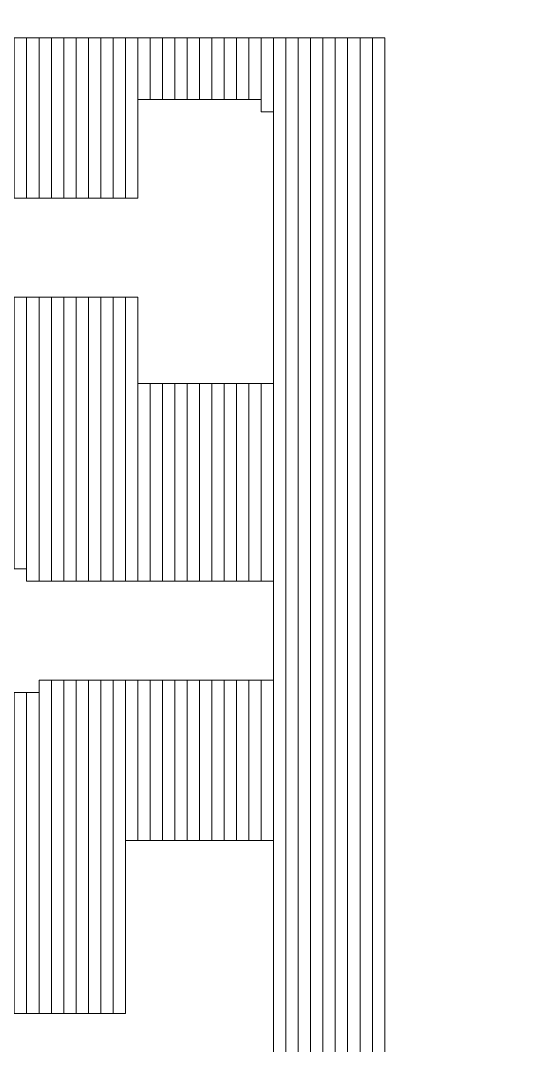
# Model space of a CAD drawing. Header units: millimetres. Extents: x -86 to 67, y -55 to 52.
# Drawn here: x 1.85 to 2.897, y -48.863 to -46.756 of the extents above; entities that cross this region are included whole.
import ezdxf

# ---------------------------------------------------------------- set-up
doc = ezdxf.new("R2010")
doc.units = ezdxf.units.MM
doc.header["$MEASUREMENT"] = 0
doc.layers.add('BG_OUTLINE', color=7, linetype='Continuous')
doc.layers.add('MA_PEN3', color=7, linetype='Continuous')

msp = doc.modelspace()

# ---------------------------------------------------------------- linework, layer by layer
at = {"layer": 'BG_OUTLINE', "color": 3, "lineweight": 9}
msp.add_open_spline([(-60.0926, 34.7331), (-60.0926, 34.7331), (63.7724, 34.7331), (63.7724, 34.7331), (63.7724, 34.7331), (64.585, 34.7336), (65.3646, 34.4113), (65.9396, 33.837), (65.9396, 33.837), (66.5146, 33.2627), (66.8379, 32.4797), (66.8384, 31.667), (66.8384, 31.667), (66.8384, 31.667), (66.8412, -52.28), (66.8412, -52.28), (66.8412, -52.28), (66.8412, -52.28), (66.8384, -52.1933), (66.8384, -52.1933), (66.8384, -52.1933), (66.8389, -53.006), (66.5166, -53.7856), (65.9424, -54.3606), (65.9424, -54.3606), (65.3681, -54.9356), (64.585, -55.2589), (63.7724, -55.2594), (63.7724, -55.2594), (63.7724, -55.2594), (-60.1869, -55.2594), (-60.1869, -55.2594), (-60.1869, -55.2594), (-60.1869, -55.2594), (-60.0853, -55.2518), (-60.0853, -55.2518), (-60.0853, -55.2518), (-60.8979, -55.2523), (-61.6775, -54.9299), (-62.2525, -54.3557), (-62.2525, -54.3557), (-62.8275, -53.7814), (-63.1508, -52.9984), (-63.1513, -52.1857), (-63.1513, -52.1857), (-63.1513, -52.1857), (-63.1587, 31.667), (-63.1587, 31.667), (-63.1587, 31.667), (-63.1592, 32.4797), (-62.8369, 33.2593), (-62.2626, 33.8343), (-62.2626, 33.8343), (-61.6883, 34.4093), (-60.9053, 34.7326), (-60.0926, 34.7331)], degree=3, knots=[0, 0, 0, 0, 0.071429, 0.071429, 0.071429, 0.071429, 0.142857, 0.142857, 0.142857, 0.142857, 0.214286, 0.214286, 0.214286, 0.214286, 0.285714, 0.285714, 0.285714, 0.285714, 0.357143, 0.357143, 0.357143, 0.357143, 0.428571, 0.428571, 0.428571, 0.428571, 0.5, 0.5, 0.5, 0.5, 0.571429, 0.571429, 0.571429, 0.571429, 0.642857, 0.642857, 0.642857, 0.642857, 0.714286, 0.714286, 0.714286, 0.714286, 0.785714, 0.785714, 0.785714, 0.785714, 0.857143, 0.857143, 0.857143, 0.857143, 0.928571, 0.928571, 0.928571, 0.928571, 1, 1, 1, 1], dxfattribs=at)
at = {"layer": 'MA_PEN3', "color": 5, "lineweight": 9}
for points in [[(1.8628, -47.1212), (1.8628, -47.1212), (1.8374, -47.1212), (1.8374, -47.1212), (1.8374, -47.1212), (1.8374, -47.1212), (1.8374, -46.791), (1.8374, -46.791), (1.8374, -46.791), (1.8374, -46.791), (1.8628, -46.791), (1.8628, -46.791), (1.8628, -46.791), (1.8628, -46.791), (1.8628, -47.1212), (1.8628, -47.1212)], [(1.8882, -47.1212), (1.8882, -47.1212), (1.8628, -47.1212), (1.8628, -47.1212), (1.8628, -47.1212), (1.8628, -47.1212), (1.8628, -46.791), (1.8628, -46.791), (1.8628, -46.791), (1.8628, -46.791), (1.8882, -46.791), (1.8882, -46.791), (1.8882, -46.791), (1.8882, -46.791), (1.8882, -47.1212), (1.8882, -47.1212)], [(1.9136, -47.1212), (1.9136, -47.1212), (1.8882, -47.1212), (1.8882, -47.1212), (1.8882, -47.1212), (1.8882, -47.1212), (1.8882, -46.791), (1.8882, -46.791), (1.8882, -46.791), (1.8882, -46.791), (1.9136, -46.791), (1.9136, -46.791), (1.9136, -46.791), (1.9136, -46.791), (1.9136, -47.1212), (1.9136, -47.1212)], [(1.939, -47.1212), (1.939, -47.1212), (1.9136, -47.1212), (1.9136, -47.1212), (1.9136, -47.1212), (1.9136, -47.1212), (1.9136, -46.791), (1.9136, -46.791), (1.9136, -46.791), (1.9136, -46.791), (1.939, -46.791), (1.939, -46.791), (1.939, -46.791), (1.939, -46.791), (1.939, -47.1212), (1.939, -47.1212)], [(1.9644, -47.1212), (1.9644, -47.1212), (1.939, -47.1212), (1.939, -47.1212), (1.939, -47.1212), (1.939, -47.1212), (1.939, -46.791), (1.939, -46.791), (1.939, -46.791), (1.939, -46.791), (1.9644, -46.791), (1.9644, -46.791), (1.9644, -46.791), (1.9644, -46.791), (1.9644, -47.1212), (1.9644, -47.1212)], [(1.9898, -47.1212), (1.9898, -47.1212), (1.9644, -47.1212), (1.9644, -47.1212), (1.9644, -47.1212), (1.9644, -47.1212), (1.9644, -46.791), (1.9644, -46.791), (1.9644, -46.791), (1.9644, -46.791), (1.9898, -46.791), (1.9898, -46.791), (1.9898, -46.791), (1.9898, -46.791), (1.9898, -47.1212), (1.9898, -47.1212)], [(2.0152, -47.1212), (2.0152, -47.1212), (1.9898, -47.1212), (1.9898, -47.1212), (1.9898, -47.1212), (1.9898, -47.1212), (1.9898, -46.791), (1.9898, -46.791), (1.9898, -46.791), (1.9898, -46.791), (2.0152, -46.791), (2.0152, -46.791), (2.0152, -46.791), (2.0152, -46.791), (2.0152, -47.1212), (2.0152, -47.1212)], [(2.0406, -47.1212), (2.0406, -47.1212), (2.0152, -47.1212), (2.0152, -47.1212), (2.0152, -47.1212), (2.0152, -47.1212), (2.0152, -46.791), (2.0152, -46.791), (2.0152, -46.791), (2.0152, -46.791), (2.0406, -46.791), (2.0406, -46.791), (2.0406, -46.791), (2.0406, -46.791), (2.0406, -47.1212), (2.0406, -47.1212)], [(2.066, -47.1212), (2.066, -47.1212), (2.0406, -47.1212), (2.0406, -47.1212), (2.0406, -47.1212), (2.0406, -47.1212), (2.0406, -46.791), (2.0406, -46.791), (2.0406, -46.791), (2.0406, -46.791), (2.066, -46.791), (2.066, -46.791), (2.066, -46.791), (2.066, -46.791), (2.066, -47.1212), (2.066, -47.1212)], [(2.0914, -47.1212), (2.0914, -47.1212), (2.066, -47.1212), (2.066, -47.1212), (2.066, -47.1212), (2.066, -47.1212), (2.066, -46.791), (2.066, -46.791), (2.066, -46.791), (2.066, -46.791), (2.0914, -46.791), (2.0914, -46.791), (2.0914, -46.791), (2.0914, -46.791), (2.0914, -47.1212), (2.0914, -47.1212)], [(2.1168, -46.918), (2.1168, -46.918), (2.0914, -46.918), (2.0914, -46.918), (2.0914, -46.918), (2.0914, -46.918), (2.0914, -46.791), (2.0914, -46.791), (2.0914, -46.791), (2.0914, -46.791), (2.1168, -46.791), (2.1168, -46.791), (2.1168, -46.791), (2.1168, -46.791), (2.1168, -46.918), (2.1168, -46.918)], [(2.1422, -46.918), (2.1422, -46.918), (2.1168, -46.918), (2.1168, -46.918), (2.1168, -46.918), (2.1168, -46.918), (2.1168, -46.791), (2.1168, -46.791), (2.1168, -46.791), (2.1168, -46.791), (2.1422, -46.791), (2.1422, -46.791), (2.1422, -46.791), (2.1422, -46.791), (2.1422, -46.918), (2.1422, -46.918)], [(2.1676, -46.918), (2.1676, -46.918), (2.1422, -46.918), (2.1422, -46.918), (2.1422, -46.918), (2.1422, -46.918), (2.1422, -46.791), (2.1422, -46.791), (2.1422, -46.791), (2.1422, -46.791), (2.1676, -46.791), (2.1676, -46.791), (2.1676, -46.791), (2.1676, -46.791), (2.1676, -46.918), (2.1676, -46.918)], [(2.193, -46.918), (2.193, -46.918), (2.1676, -46.918), (2.1676, -46.918), (2.1676, -46.918), (2.1676, -46.918), (2.1676, -46.791), (2.1676, -46.791), (2.1676, -46.791), (2.1676, -46.791), (2.193, -46.791), (2.193, -46.791), (2.193, -46.791), (2.193, -46.791), (2.193, -46.918), (2.193, -46.918)], [(2.2184, -46.918), (2.2184, -46.918), (2.193, -46.918), (2.193, -46.918), (2.193, -46.918), (2.193, -46.918), (2.193, -46.791), (2.193, -46.791), (2.193, -46.791), (2.193, -46.791), (2.2184, -46.791), (2.2184, -46.791), (2.2184, -46.791), (2.2184, -46.791), (2.2184, -46.918), (2.2184, -46.918)], [(2.2438, -46.918), (2.2438, -46.918), (2.2184, -46.918), (2.2184, -46.918), (2.2184, -46.918), (2.2184, -46.918), (2.2184, -46.791), (2.2184, -46.791), (2.2184, -46.791), (2.2184, -46.791), (2.2438, -46.791), (2.2438, -46.791), (2.2438, -46.791), (2.2438, -46.791), (2.2438, -46.918), (2.2438, -46.918)], [(2.2692, -46.918), (2.2692, -46.918), (2.2438, -46.918), (2.2438, -46.918), (2.2438, -46.918), (2.2438, -46.918), (2.2438, -46.791), (2.2438, -46.791), (2.2438, -46.791), (2.2438, -46.791), (2.2692, -46.791), (2.2692, -46.791), (2.2692, -46.791), (2.2692, -46.791), (2.2692, -46.918), (2.2692, -46.918)], [(2.2946, -46.918), (2.2946, -46.918), (2.2692, -46.918), (2.2692, -46.918), (2.2692, -46.918), (2.2692, -46.918), (2.2692, -46.791), (2.2692, -46.791), (2.2692, -46.791), (2.2692, -46.791), (2.2946, -46.791), (2.2946, -46.791), (2.2946, -46.791), (2.2946, -46.791), (2.2946, -46.918), (2.2946, -46.918)], [(2.32, -46.918), (2.32, -46.918), (2.2946, -46.918), (2.2946, -46.918), (2.2946, -46.918), (2.2946, -46.918), (2.2946, -46.791), (2.2946, -46.791), (2.2946, -46.791), (2.2946, -46.791), (2.32, -46.791), (2.32, -46.791), (2.32, -46.791), (2.32, -46.791), (2.32, -46.918), (2.32, -46.918)], [(2.3454, -46.918), (2.3454, -46.918), (2.32, -46.918), (2.32, -46.918), (2.32, -46.918), (2.32, -46.918), (2.32, -46.791), (2.32, -46.791), (2.32, -46.791), (2.32, -46.791), (2.3454, -46.791), (2.3454, -46.791), (2.3454, -46.791), (2.3454, -46.791), (2.3454, -46.918), (2.3454, -46.918)], [(2.3708, -46.9434), (2.3708, -46.9434), (2.3454, -46.9434), (2.3454, -46.9434), (2.3454, -46.9434), (2.3454, -46.9434), (2.3454, -46.791), (2.3454, -46.791), (2.3454, -46.791), (2.3454, -46.791), (2.3708, -46.791), (2.3708, -46.791), (2.3708, -46.791), (2.3708, -46.791), (2.3708, -46.9434), (2.3708, -46.9434)], [(2.3962, -51.8456), (2.3962, -51.8456), (2.3708, -51.8456), (2.3708, -51.8456), (2.3708, -51.8456), (2.3708, -51.8456), (2.3708, -46.791), (2.3708, -46.791), (2.3708, -46.791), (2.3708, -46.791), (2.3962, -46.791), (2.3962, -46.791), (2.3962, -46.791), (2.3962, -46.791), (2.3962, -51.8456), (2.3962, -51.8456)], [(2.4216, -51.8456), (2.4216, -51.8456), (2.3962, -51.8456), (2.3962, -51.8456), (2.3962, -51.8456), (2.3962, -51.8456), (2.3962, -46.791), (2.3962, -46.791), (2.3962, -46.791), (2.3962, -46.791), (2.4216, -46.791), (2.4216, -46.791), (2.4216, -46.791), (2.4216, -46.791), (2.4216, -51.8456), (2.4216, -51.8456)], [(2.447, -51.8456), (2.447, -51.8456), (2.4216, -51.8456), (2.4216, -51.8456), (2.4216, -51.8456), (2.4216, -51.8456), (2.4216, -46.791), (2.4216, -46.791), (2.4216, -46.791), (2.4216, -46.791), (2.447, -46.791), (2.447, -46.791), (2.447, -46.791), (2.447, -46.791), (2.447, -51.8456), (2.447, -51.8456)], [(2.4724, -51.8456), (2.4724, -51.8456), (2.447, -51.8456), (2.447, -51.8456), (2.447, -51.8456), (2.447, -51.8456), (2.447, -46.791), (2.447, -46.791), (2.447, -46.791), (2.447, -46.791), (2.4724, -46.791), (2.4724, -46.791), (2.4724, -46.791), (2.4724, -46.791), (2.4724, -51.8456), (2.4724, -51.8456)], [(2.4978, -51.8456), (2.4978, -51.8456), (2.4724, -51.8456), (2.4724, -51.8456), (2.4724, -51.8456), (2.4724, -51.8456), (2.4724, -46.791), (2.4724, -46.791), (2.4724, -46.791), (2.4724, -46.791), (2.4978, -46.791), (2.4978, -46.791), (2.4978, -46.791), (2.4978, -46.791), (2.4978, -51.8456), (2.4978, -51.8456)], [(2.5232, -51.8456), (2.5232, -51.8456), (2.4978, -51.8456), (2.4978, -51.8456), (2.4978, -51.8456), (2.4978, -51.8456), (2.4978, -46.791), (2.4978, -46.791), (2.4978, -46.791), (2.4978, -46.791), (2.5232, -46.791), (2.5232, -46.791), (2.5232, -46.791), (2.5232, -46.791), (2.5232, -51.8456), (2.5232, -51.8456)], [(2.5486, -51.8456), (2.5486, -51.8456), (2.5232, -51.8456), (2.5232, -51.8456), (2.5232, -51.8456), (2.5232, -51.8456), (2.5232, -46.791), (2.5232, -46.791), (2.5232, -46.791), (2.5232, -46.791), (2.5486, -46.791), (2.5486, -46.791), (2.5486, -46.791), (2.5486, -46.791), (2.5486, -51.8456), (2.5486, -51.8456)], [(2.574, -51.8456), (2.574, -51.8456), (2.5486, -51.8456), (2.5486, -51.8456), (2.5486, -51.8456), (2.5486, -51.8456), (2.5486, -46.791), (2.5486, -46.791), (2.5486, -46.791), (2.5486, -46.791), (2.574, -46.791), (2.574, -46.791), (2.574, -46.791), (2.574, -46.791), (2.574, -51.8456), (2.574, -51.8456)], [(2.5994, -51.8456), (2.5994, -51.8456), (2.574, -51.8456), (2.574, -51.8456), (2.574, -51.8456), (2.574, -51.8456), (2.574, -46.791), (2.574, -46.791), (2.574, -46.791), (2.574, -46.791), (2.5994, -46.791), (2.5994, -46.791), (2.5994, -46.791), (2.5994, -46.791), (2.5994, -51.8456), (2.5994, -51.8456)], [(1.8628, -47.8832), (1.8628, -47.8832), (1.8374, -47.8832), (1.8374, -47.8832), (1.8374, -47.8832), (1.8374, -47.8832), (1.8374, -47.3244), (1.8374, -47.3244), (1.8374, -47.3244), (1.8374, -47.3244), (1.8628, -47.3244), (1.8628, -47.3244), (1.8628, -47.3244), (1.8628, -47.3244), (1.8628, -47.8832), (1.8628, -47.8832)], [(1.8882, -47.9086), (1.8882, -47.9086), (1.8628, -47.9086), (1.8628, -47.9086), (1.8628, -47.9086), (1.8628, -47.9086), (1.8628, -47.3244), (1.8628, -47.3244), (1.8628, -47.3244), (1.8628, -47.3244), (1.8882, -47.3244), (1.8882, -47.3244), (1.8882, -47.3244), (1.8882, -47.3244), (1.8882, -47.9086), (1.8882, -47.9086)], [(1.9136, -47.9086), (1.9136, -47.9086), (1.8882, -47.9086), (1.8882, -47.9086), (1.8882, -47.9086), (1.8882, -47.9086), (1.8882, -47.3244), (1.8882, -47.3244), (1.8882, -47.3244), (1.8882, -47.3244), (1.9136, -47.3244), (1.9136, -47.3244), (1.9136, -47.3244), (1.9136, -47.3244), (1.9136, -47.9086), (1.9136, -47.9086)], [(1.939, -47.9086), (1.939, -47.9086), (1.9136, -47.9086), (1.9136, -47.9086), (1.9136, -47.9086), (1.9136, -47.9086), (1.9136, -47.3244), (1.9136, -47.3244), (1.9136, -47.3244), (1.9136, -47.3244), (1.939, -47.3244), (1.939, -47.3244), (1.939, -47.3244), (1.939, -47.3244), (1.939, -47.9086), (1.939, -47.9086)], [(1.9644, -47.9086), (1.9644, -47.9086), (1.939, -47.9086), (1.939, -47.9086), (1.939, -47.9086), (1.939, -47.9086), (1.939, -47.3244), (1.939, -47.3244), (1.939, -47.3244), (1.939, -47.3244), (1.9644, -47.3244), (1.9644, -47.3244), (1.9644, -47.3244), (1.9644, -47.3244), (1.9644, -47.9086), (1.9644, -47.9086)], [(1.9898, -47.9086), (1.9898, -47.9086), (1.9644, -47.9086), (1.9644, -47.9086), (1.9644, -47.9086), (1.9644, -47.9086), (1.9644, -47.3244), (1.9644, -47.3244), (1.9644, -47.3244), (1.9644, -47.3244), (1.9898, -47.3244), (1.9898, -47.3244), (1.9898, -47.3244), (1.9898, -47.3244), (1.9898, -47.9086), (1.9898, -47.9086)], [(2.0152, -47.9086), (2.0152, -47.9086), (1.9898, -47.9086), (1.9898, -47.9086), (1.9898, -47.9086), (1.9898, -47.9086), (1.9898, -47.3244), (1.9898, -47.3244), (1.9898, -47.3244), (1.9898, -47.3244), (2.0152, -47.3244), (2.0152, -47.3244), (2.0152, -47.3244), (2.0152, -47.3244), (2.0152, -47.9086), (2.0152, -47.9086)], [(2.0406, -47.9086), (2.0406, -47.9086), (2.0152, -47.9086), (2.0152, -47.9086), (2.0152, -47.9086), (2.0152, -47.9086), (2.0152, -47.3244), (2.0152, -47.3244), (2.0152, -47.3244), (2.0152, -47.3244), (2.0406, -47.3244), (2.0406, -47.3244), (2.0406, -47.3244), (2.0406, -47.3244), (2.0406, -47.9086), (2.0406, -47.9086)], [(2.066, -47.9086), (2.066, -47.9086), (2.0406, -47.9086), (2.0406, -47.9086), (2.0406, -47.9086), (2.0406, -47.9086), (2.0406, -47.3244), (2.0406, -47.3244), (2.0406, -47.3244), (2.0406, -47.3244), (2.066, -47.3244), (2.066, -47.3244), (2.066, -47.3244), (2.066, -47.3244), (2.066, -47.9086), (2.066, -47.9086)], [(2.0914, -47.9086), (2.0914, -47.9086), (2.066, -47.9086), (2.066, -47.9086), (2.066, -47.9086), (2.066, -47.9086), (2.066, -47.3244), (2.066, -47.3244), (2.066, -47.3244), (2.066, -47.3244), (2.0914, -47.3244), (2.0914, -47.3244), (2.0914, -47.3244), (2.0914, -47.3244), (2.0914, -47.9086), (2.0914, -47.9086)], [(2.1168, -47.9086), (2.1168, -47.9086), (2.0914, -47.9086), (2.0914, -47.9086), (2.0914, -47.9086), (2.0914, -47.9086), (2.0914, -47.5022), (2.0914, -47.5022), (2.0914, -47.5022), (2.0914, -47.5022), (2.1168, -47.5022), (2.1168, -47.5022), (2.1168, -47.5022), (2.1168, -47.5022), (2.1168, -47.9086), (2.1168, -47.9086)], [(2.1422, -47.9086), (2.1422, -47.9086), (2.1168, -47.9086), (2.1168, -47.9086), (2.1168, -47.9086), (2.1168, -47.9086), (2.1168, -47.5022), (2.1168, -47.5022), (2.1168, -47.5022), (2.1168, -47.5022), (2.1422, -47.5022), (2.1422, -47.5022), (2.1422, -47.5022), (2.1422, -47.5022), (2.1422, -47.9086), (2.1422, -47.9086)], [(2.1676, -47.9086), (2.1676, -47.9086), (2.1422, -47.9086), (2.1422, -47.9086), (2.1422, -47.9086), (2.1422, -47.9086), (2.1422, -47.5022), (2.1422, -47.5022), (2.1422, -47.5022), (2.1422, -47.5022), (2.1676, -47.5022), (2.1676, -47.5022), (2.1676, -47.5022), (2.1676, -47.5022), (2.1676, -47.9086), (2.1676, -47.9086)], [(2.193, -47.9086), (2.193, -47.9086), (2.1676, -47.9086), (2.1676, -47.9086), (2.1676, -47.9086), (2.1676, -47.9086), (2.1676, -47.5022), (2.1676, -47.5022), (2.1676, -47.5022), (2.1676, -47.5022), (2.193, -47.5022), (2.193, -47.5022), (2.193, -47.5022), (2.193, -47.5022), (2.193, -47.9086), (2.193, -47.9086)], [(2.2184, -47.9086), (2.2184, -47.9086), (2.193, -47.9086), (2.193, -47.9086), (2.193, -47.9086), (2.193, -47.9086), (2.193, -47.5022), (2.193, -47.5022), (2.193, -47.5022), (2.193, -47.5022), (2.2184, -47.5022), (2.2184, -47.5022), (2.2184, -47.5022), (2.2184, -47.5022), (2.2184, -47.9086), (2.2184, -47.9086)], [(2.2438, -47.9086), (2.2438, -47.9086), (2.2184, -47.9086), (2.2184, -47.9086), (2.2184, -47.9086), (2.2184, -47.9086), (2.2184, -47.5022), (2.2184, -47.5022), (2.2184, -47.5022), (2.2184, -47.5022), (2.2438, -47.5022), (2.2438, -47.5022), (2.2438, -47.5022), (2.2438, -47.5022), (2.2438, -47.9086), (2.2438, -47.9086)], [(2.2692, -47.9086), (2.2692, -47.9086), (2.2438, -47.9086), (2.2438, -47.9086), (2.2438, -47.9086), (2.2438, -47.9086), (2.2438, -47.5022), (2.2438, -47.5022), (2.2438, -47.5022), (2.2438, -47.5022), (2.2692, -47.5022), (2.2692, -47.5022), (2.2692, -47.5022), (2.2692, -47.5022), (2.2692, -47.9086), (2.2692, -47.9086)], [(2.2946, -47.9086), (2.2946, -47.9086), (2.2692, -47.9086), (2.2692, -47.9086), (2.2692, -47.9086), (2.2692, -47.9086), (2.2692, -47.5022), (2.2692, -47.5022), (2.2692, -47.5022), (2.2692, -47.5022), (2.2946, -47.5022), (2.2946, -47.5022), (2.2946, -47.5022), (2.2946, -47.5022), (2.2946, -47.9086), (2.2946, -47.9086)], [(2.32, -47.9086), (2.32, -47.9086), (2.2946, -47.9086), (2.2946, -47.9086), (2.2946, -47.9086), (2.2946, -47.9086), (2.2946, -47.5022), (2.2946, -47.5022), (2.2946, -47.5022), (2.2946, -47.5022), (2.32, -47.5022), (2.32, -47.5022), (2.32, -47.5022), (2.32, -47.5022), (2.32, -47.9086), (2.32, -47.9086)], [(2.3454, -47.9086), (2.3454, -47.9086), (2.32, -47.9086), (2.32, -47.9086), (2.32, -47.9086), (2.32, -47.9086), (2.32, -47.5022), (2.32, -47.5022), (2.32, -47.5022), (2.32, -47.5022), (2.3454, -47.5022), (2.3454, -47.5022), (2.3454, -47.5022), (2.3454, -47.5022), (2.3454, -47.9086), (2.3454, -47.9086)], [(2.3708, -47.9086), (2.3708, -47.9086), (2.3454, -47.9086), (2.3454, -47.9086), (2.3454, -47.9086), (2.3454, -47.9086), (2.3454, -47.5022), (2.3454, -47.5022), (2.3454, -47.5022), (2.3454, -47.5022), (2.3708, -47.5022), (2.3708, -47.5022), (2.3708, -47.5022), (2.3708, -47.5022), (2.3708, -47.9086), (2.3708, -47.9086)], [(1.9136, -48.7976), (1.9136, -48.7976), (1.8882, -48.7976), (1.8882, -48.7976), (1.8882, -48.7976), (1.8882, -48.7976), (1.8882, -48.1118), (1.8882, -48.1118), (1.8882, -48.1118), (1.8882, -48.1118), (1.9136, -48.1118), (1.9136, -48.1118), (1.9136, -48.1118), (1.9136, -48.1118), (1.9136, -48.7976), (1.9136, -48.7976)], [(1.939, -48.7976), (1.939, -48.7976), (1.9136, -48.7976), (1.9136, -48.7976), (1.9136, -48.7976), (1.9136, -48.7976), (1.9136, -48.1118), (1.9136, -48.1118), (1.9136, -48.1118), (1.9136, -48.1118), (1.939, -48.1118), (1.939, -48.1118), (1.939, -48.1118), (1.939, -48.1118), (1.939, -48.7976), (1.939, -48.7976)], [(1.9644, -48.7976), (1.9644, -48.7976), (1.939, -48.7976), (1.939, -48.7976), (1.939, -48.7976), (1.939, -48.7976), (1.939, -48.1118), (1.939, -48.1118), (1.939, -48.1118), (1.939, -48.1118), (1.9644, -48.1118), (1.9644, -48.1118), (1.9644, -48.1118), (1.9644, -48.1118), (1.9644, -48.7976), (1.9644, -48.7976)], [(1.9898, -48.7976), (1.9898, -48.7976), (1.9644, -48.7976), (1.9644, -48.7976), (1.9644, -48.7976), (1.9644, -48.7976), (1.9644, -48.1118), (1.9644, -48.1118), (1.9644, -48.1118), (1.9644, -48.1118), (1.9898, -48.1118), (1.9898, -48.1118), (1.9898, -48.1118), (1.9898, -48.1118), (1.9898, -48.7976), (1.9898, -48.7976)], [(2.0152, -48.7976), (2.0152, -48.7976), (1.9898, -48.7976), (1.9898, -48.7976), (1.9898, -48.7976), (1.9898, -48.7976), (1.9898, -48.1118), (1.9898, -48.1118), (1.9898, -48.1118), (1.9898, -48.1118), (2.0152, -48.1118), (2.0152, -48.1118), (2.0152, -48.1118), (2.0152, -48.1118), (2.0152, -48.7976), (2.0152, -48.7976)], [(2.0406, -48.7976), (2.0406, -48.7976), (2.0152, -48.7976), (2.0152, -48.7976), (2.0152, -48.7976), (2.0152, -48.7976), (2.0152, -48.1118), (2.0152, -48.1118), (2.0152, -48.1118), (2.0152, -48.1118), (2.0406, -48.1118), (2.0406, -48.1118), (2.0406, -48.1118), (2.0406, -48.1118), (2.0406, -48.7976), (2.0406, -48.7976)], [(2.066, -48.7976), (2.066, -48.7976), (2.0406, -48.7976), (2.0406, -48.7976), (2.0406, -48.7976), (2.0406, -48.7976), (2.0406, -48.1118), (2.0406, -48.1118), (2.0406, -48.1118), (2.0406, -48.1118), (2.066, -48.1118), (2.066, -48.1118), (2.066, -48.1118), (2.066, -48.1118), (2.066, -48.7976), (2.066, -48.7976)], [(2.0914, -48.442), (2.0914, -48.442), (2.066, -48.442), (2.066, -48.442), (2.066, -48.442), (2.066, -48.442), (2.066, -48.1118), (2.066, -48.1118), (2.066, -48.1118), (2.066, -48.1118), (2.0914, -48.1118), (2.0914, -48.1118), (2.0914, -48.1118), (2.0914, -48.1118), (2.0914, -48.442), (2.0914, -48.442)], [(2.1168, -48.442), (2.1168, -48.442), (2.0914, -48.442), (2.0914, -48.442), (2.0914, -48.442), (2.0914, -48.442), (2.0914, -48.1118), (2.0914, -48.1118), (2.0914, -48.1118), (2.0914, -48.1118), (2.1168, -48.1118), (2.1168, -48.1118), (2.1168, -48.1118), (2.1168, -48.1118), (2.1168, -48.442), (2.1168, -48.442)], [(2.1422, -48.442), (2.1422, -48.442), (2.1168, -48.442), (2.1168, -48.442), (2.1168, -48.442), (2.1168, -48.442), (2.1168, -48.1118), (2.1168, -48.1118), (2.1168, -48.1118), (2.1168, -48.1118), (2.1422, -48.1118), (2.1422, -48.1118), (2.1422, -48.1118), (2.1422, -48.1118), (2.1422, -48.442), (2.1422, -48.442)], [(2.1676, -48.442), (2.1676, -48.442), (2.1422, -48.442), (2.1422, -48.442), (2.1422, -48.442), (2.1422, -48.442), (2.1422, -48.1118), (2.1422, -48.1118), (2.1422, -48.1118), (2.1422, -48.1118), (2.1676, -48.1118), (2.1676, -48.1118), (2.1676, -48.1118), (2.1676, -48.1118), (2.1676, -48.442), (2.1676, -48.442)], [(2.193, -48.442), (2.193, -48.442), (2.1676, -48.442), (2.1676, -48.442), (2.1676, -48.442), (2.1676, -48.442), (2.1676, -48.1118), (2.1676, -48.1118), (2.1676, -48.1118), (2.1676, -48.1118), (2.193, -48.1118), (2.193, -48.1118), (2.193, -48.1118), (2.193, -48.1118), (2.193, -48.442), (2.193, -48.442)], [(2.2184, -48.442), (2.2184, -48.442), (2.193, -48.442), (2.193, -48.442), (2.193, -48.442), (2.193, -48.442), (2.193, -48.1118), (2.193, -48.1118), (2.193, -48.1118), (2.193, -48.1118), (2.2184, -48.1118), (2.2184, -48.1118), (2.2184, -48.1118), (2.2184, -48.1118), (2.2184, -48.442), (2.2184, -48.442)], [(2.2438, -48.442), (2.2438, -48.442), (2.2184, -48.442), (2.2184, -48.442), (2.2184, -48.442), (2.2184, -48.442), (2.2184, -48.1118), (2.2184, -48.1118), (2.2184, -48.1118), (2.2184, -48.1118), (2.2438, -48.1118), (2.2438, -48.1118), (2.2438, -48.1118), (2.2438, -48.1118), (2.2438, -48.442), (2.2438, -48.442)], [(2.2692, -48.442), (2.2692, -48.442), (2.2438, -48.442), (2.2438, -48.442), (2.2438, -48.442), (2.2438, -48.442), (2.2438, -48.1118), (2.2438, -48.1118), (2.2438, -48.1118), (2.2438, -48.1118), (2.2692, -48.1118), (2.2692, -48.1118), (2.2692, -48.1118), (2.2692, -48.1118), (2.2692, -48.442), (2.2692, -48.442)], [(2.2946, -48.442), (2.2946, -48.442), (2.2692, -48.442), (2.2692, -48.442), (2.2692, -48.442), (2.2692, -48.442), (2.2692, -48.1118), (2.2692, -48.1118), (2.2692, -48.1118), (2.2692, -48.1118), (2.2946, -48.1118), (2.2946, -48.1118), (2.2946, -48.1118), (2.2946, -48.1118), (2.2946, -48.442), (2.2946, -48.442)], [(2.32, -48.442), (2.32, -48.442), (2.2946, -48.442), (2.2946, -48.442), (2.2946, -48.442), (2.2946, -48.442), (2.2946, -48.1118), (2.2946, -48.1118), (2.2946, -48.1118), (2.2946, -48.1118), (2.32, -48.1118), (2.32, -48.1118), (2.32, -48.1118), (2.32, -48.1118), (2.32, -48.442), (2.32, -48.442)], [(2.3454, -48.442), (2.3454, -48.442), (2.32, -48.442), (2.32, -48.442), (2.32, -48.442), (2.32, -48.442), (2.32, -48.1118), (2.32, -48.1118), (2.32, -48.1118), (2.32, -48.1118), (2.3454, -48.1118), (2.3454, -48.1118), (2.3454, -48.1118), (2.3454, -48.1118), (2.3454, -48.442), (2.3454, -48.442)], [(2.3708, -48.442), (2.3708, -48.442), (2.3454, -48.442), (2.3454, -48.442), (2.3454, -48.442), (2.3454, -48.442), (2.3454, -48.1118), (2.3454, -48.1118), (2.3454, -48.1118), (2.3454, -48.1118), (2.3708, -48.1118), (2.3708, -48.1118), (2.3708, -48.1118), (2.3708, -48.1118), (2.3708, -48.442), (2.3708, -48.442)], [(1.8628, -48.7976), (1.8628, -48.7976), (1.8374, -48.7976), (1.8374, -48.7976), (1.8374, -48.7976), (1.8374, -48.7976), (1.8374, -48.1372), (1.8374, -48.1372), (1.8374, -48.1372), (1.8374, -48.1372), (1.8628, -48.1372), (1.8628, -48.1372), (1.8628, -48.1372), (1.8628, -48.1372), (1.8628, -48.7976), (1.8628, -48.7976)], [(1.8882, -48.7976), (1.8882, -48.7976), (1.8628, -48.7976), (1.8628, -48.7976), (1.8628, -48.7976), (1.8628, -48.7976), (1.8628, -48.1372), (1.8628, -48.1372), (1.8628, -48.1372), (1.8628, -48.1372), (1.8882, -48.1372), (1.8882, -48.1372), (1.8882, -48.1372), (1.8882, -48.1372), (1.8882, -48.7976), (1.8882, -48.7976)]]:
    msp.add_open_spline(points, degree=3, knots=[0, 0, 0, 0, 0.25, 0.25, 0.25, 0.25, 0.5, 0.5, 0.5, 0.5, 0.75, 0.75, 0.75, 0.75, 1, 1, 1, 1], dxfattribs=at)

doc.saveas('drawing.dxf')
